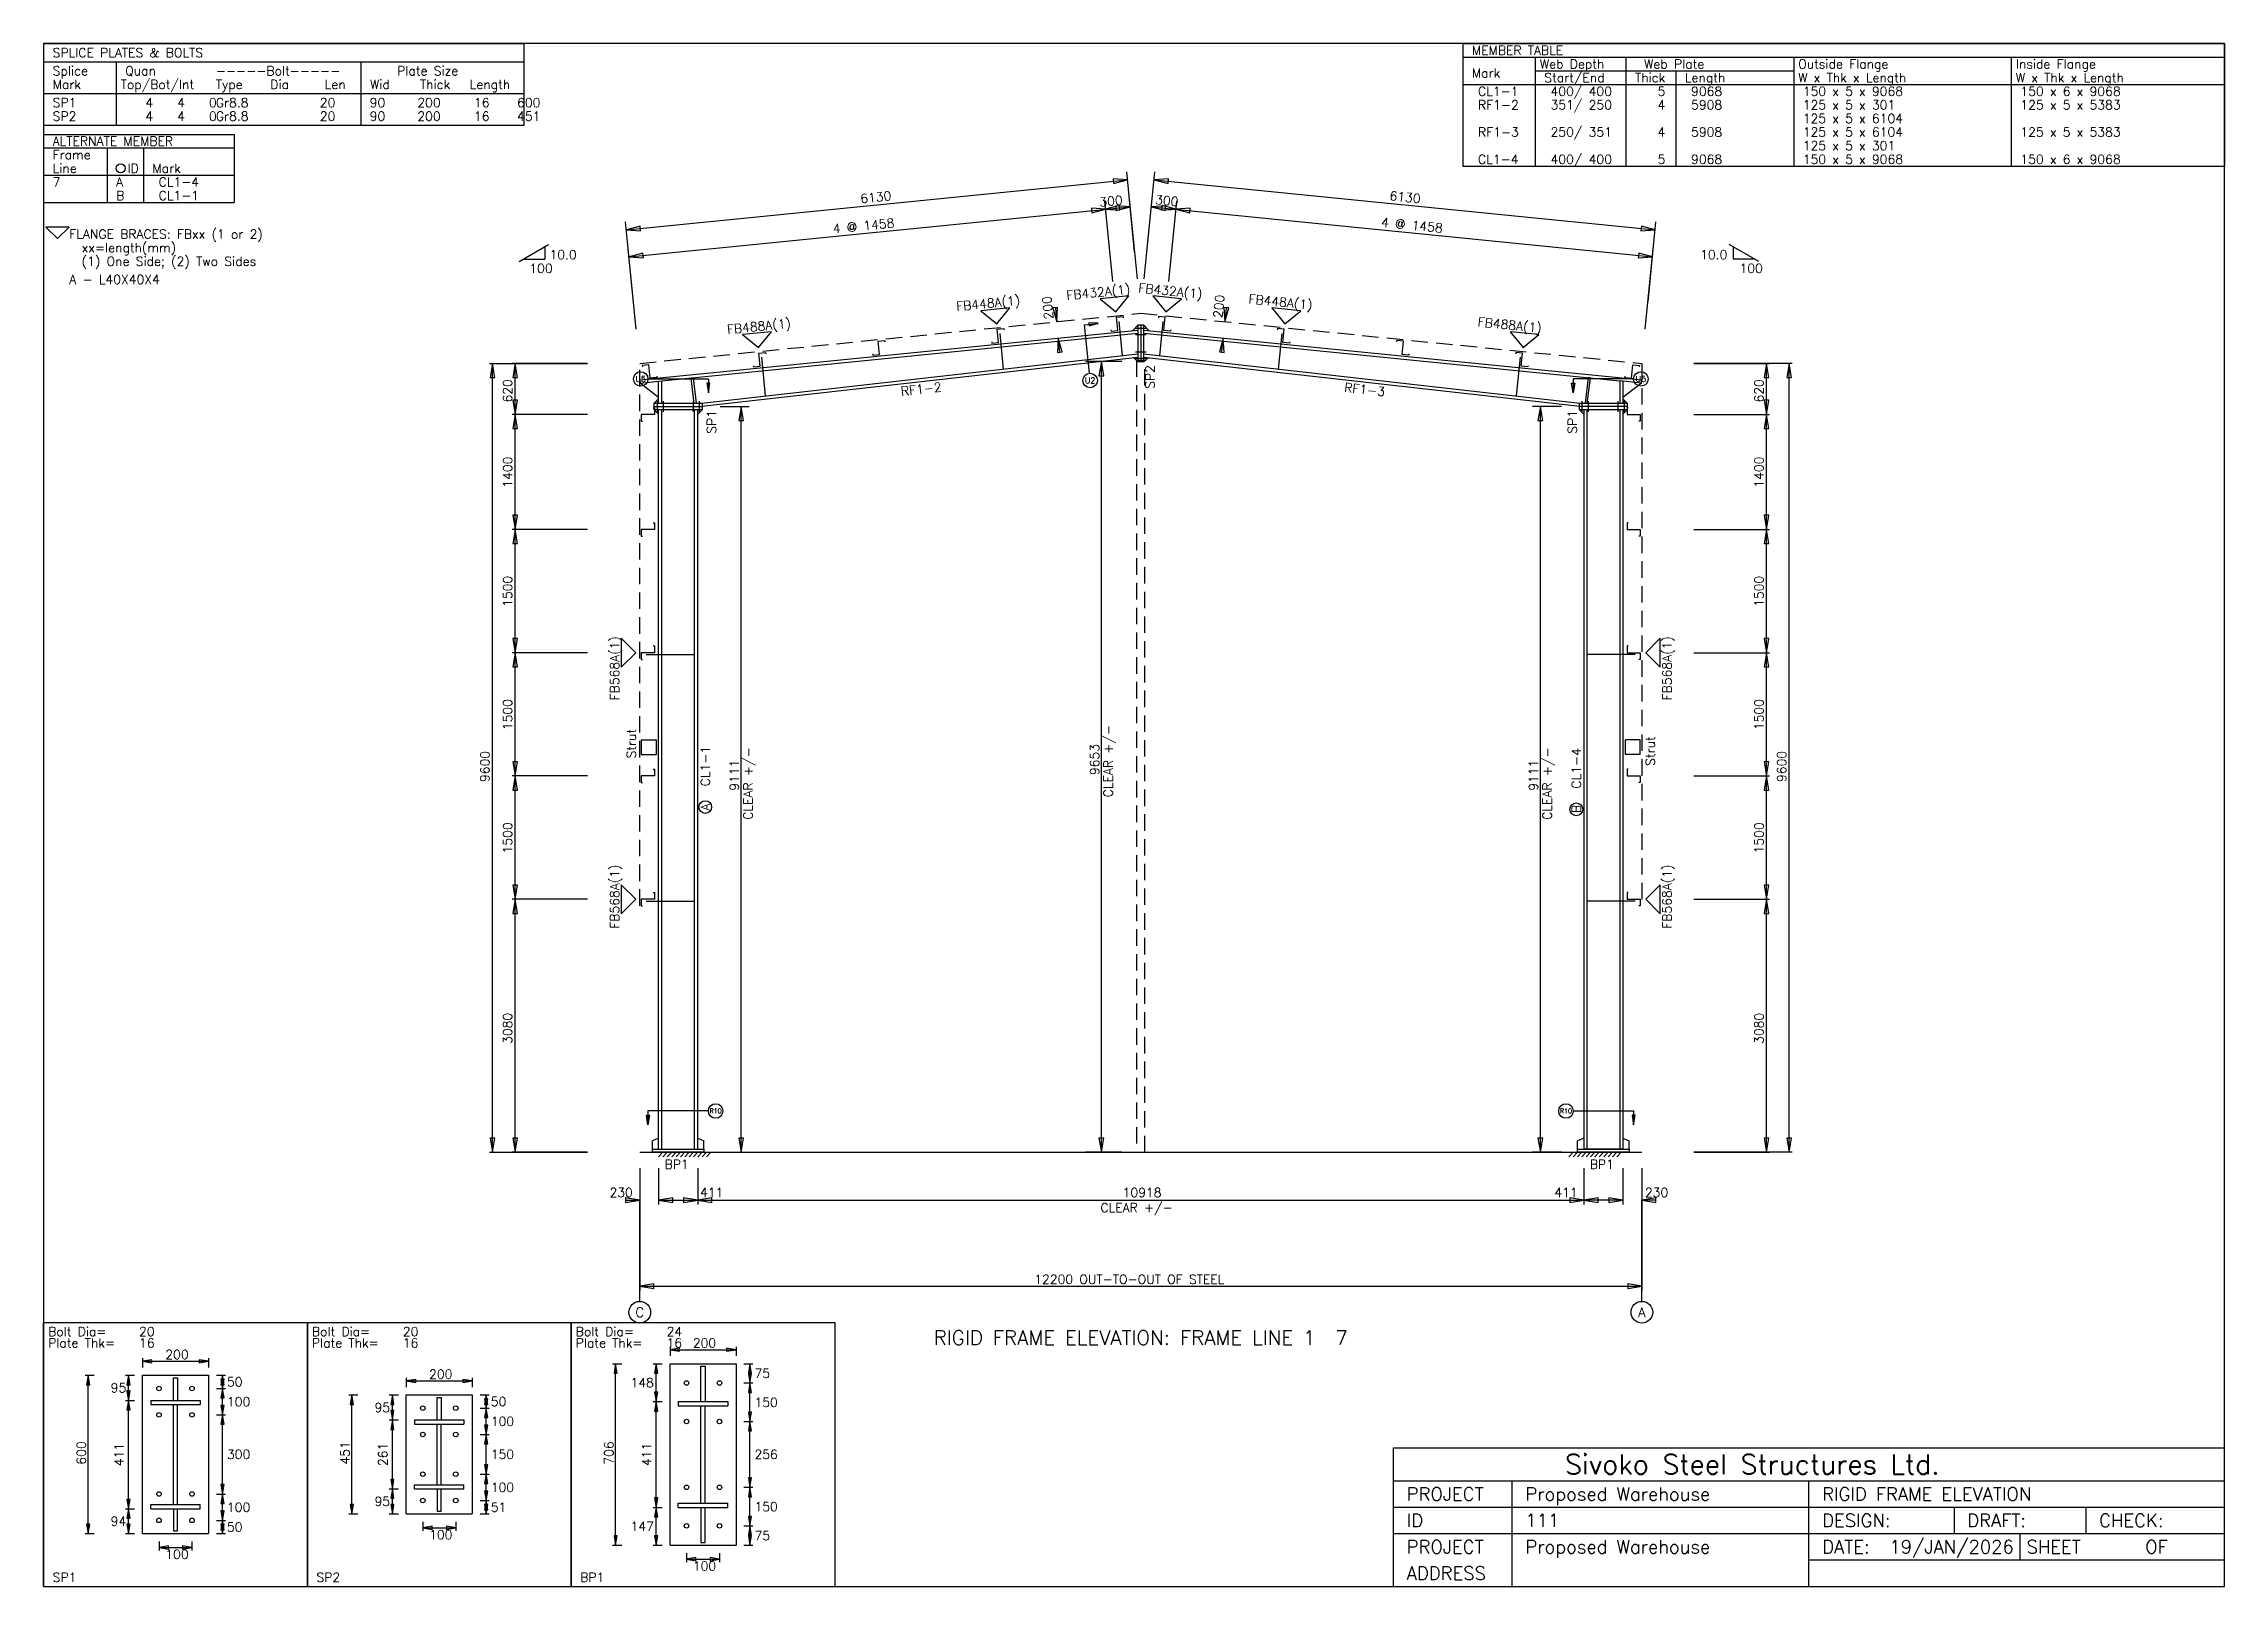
# Model space of a CAD drawing. Extents: x 0 to 26549, y 0 to 18774.
import ezdxf
from ezdxf.enums import TextEntityAlignment as Align

# ---------------------------------------------------------------- set-up
doc = ezdxf.new("R2010")
doc.units = 0
doc.linetypes.add('CONTIN', pattern=[0])
doc.linetypes.add('DASHED', pattern=[300.99, 200.69, -100.3])
doc.layers.get('0').update_dxf_attribs({"linetype": 'CONTIN'})
for name, color, linetype in [('1', 7, 'CONTIN'), ('10', 10, 'CONTIN'), ('11', 7, 'CONTIN'), ('12', 6, 'CONTIN'), ('13', 1, 'CONTIN'), ('14', 7, 'CONTIN'), ('15', 7, 'CONTIN'), ('2', 6, 'CONTIN'), ('22', 7, 'CONTIN'), ('26', 7, 'CONTIN'), ('3', 7, 'CONTIN'), ('5', 5, 'DASHED'), ('7', 7, 'CONTIN')]:
    doc.layers.add(name, color=color, linetype=linetype)
doc.styles.add('SIMPLEX', font='SIMPLEX')

# ---------------------------------------------------------------- blocks, each defined once
blk = doc.blocks.new('ARROWF')
for p, q in [((0, 0), (-172, 29)), ((-172, 29), (-172, -29)), ((-172, -29), (0, 0))]:
    blk.add_line(p, q)
blk = doc.blocks.new('EPBLK1')
for p, q in [((0, 0), (0, 1605.5531)), ((0, 1605.5531), (1605.5531, 1605.5531)), ((1605.5531, 1605.5531), (1605.5531, 0)), ((602.082397, 321.110626), (602.082397, 1284.4425)), ((602.082397, 1284.4425), (1003.4707, 1284.4425)), ((790.233215, 1131.91504), (790.233215, 1268.13013)), ((790.233215, 1268.13013), (815.320007, 1268.13013)), ((815.320007, 1268.13013), (815.320007, 1131.91504)), ((1003.4707, 1284.4425), (1003.4707, 321.110626)), ((652.255981, 1131.91504), (953.297241, 1131.91504)), ((652.255981, 1131.91504), (652.255981, 1106.82825)), ((652.255981, 1106.82825), (953.297241, 1106.82825)), ((790.233215, 497.119354), (790.233215, 1106.82825)), ((815.320007, 497.119354), (815.320007, 1106.82825)), ((953.297241, 1131.91504), (953.297241, 1106.82825)), ((652.255981, 497.119354), (953.297241, 497.119354)), ((652.255981, 472.032593), (652.255981, 497.119354)), ((652.255981, 472.032593), (953.297241, 472.032593)), ((790.233215, 472.032654), (790.233215, 337.423065)), ((815.320007, 337.423065), (815.320007, 472.032654)), ((953.297241, 472.032593), (953.297241, 497.119354)), ((602.082397, 321.110626), (1003.4707, 321.110626)), ((790.233215, 337.423065), (815.320007, 337.423065)), ((0, 0), (1605.5531, 0))]:
    blk.add_line(p, q)
for centre in [(702.429504, 1204.16479), (903.123657, 1204.16479), (702.429504, 1043.6095), (903.123657, 1043.6095), (702.429504, 561.943604), (903.123657, 561.943604), (702.429504, 401.388275), (903.123657, 401.388275)]:
    blk.add_circle(centre, 13.797722)
at = {"layer": '2'}
for p, q in [((602.082397, 1387.80005), (602.082397, 1332.60913)), ((602.082397, 1369.40308), (1003.4707, 1369.40308)), ((1003.4707, 1387.80005), (1003.4707, 1332.60913)), ((252.540131, 1284.4425), (307.731018, 1284.4425)), ((270.937073, 321.110626), (270.937073, 1284.4425)), ((498.724945, 1284.4425), (553.915833, 1284.4425)), ((517.121887, 1131.91504), (517.121887, 1284.4425)), ((1051.63733, 1284.4425), (1106.82813, 1284.4425)), ((1051.63733, 1204.16479), (1106.82813, 1204.16479)), ((1051.63733, 1204.16479), (1106.82813, 1204.16479)), ((1088.43127, 1204.16479), (1088.43127, 1284.4425)), ((1088.43127, 1043.6095), (1088.43127, 1204.16479)), ((498.724945, 1131.91504), (553.915833, 1131.91504)), ((498.724945, 1131.91504), (553.915833, 1131.91504)), ((517.121887, 472.032593), (517.121887, 1131.91504)), ((1051.63733, 1043.6095), (1106.82813, 1043.6095)), ((1051.63733, 1043.6095), (1106.82813, 1043.6095)), ((1088.43127, 561.943604), (1088.43127, 1043.6095)), ((1051.63733, 561.943604), (1106.82813, 561.943604)), ((1051.63733, 561.943604), (1106.82813, 561.943604)), ((1088.43127, 401.388275), (1088.43127, 561.943604)), ((498.724945, 472.032593), (553.915833, 472.032593)), ((498.724945, 472.032593), (553.915833, 472.032593)), ((517.121887, 321.110626), (517.121887, 472.032593)), ((1051.63733, 401.388275), (1106.82813, 401.388275)), ((1051.63733, 401.388275), (1106.82813, 401.388275)), ((1088.43127, 321.110626), (1088.43127, 401.388275)), ((252.540131, 321.110626), (307.731018, 321.110626)), ((498.724945, 321.110626), (553.915833, 321.110626)), ((702.429504, 272.944031), (702.429504, 217.753159)), ((903.123657, 272.944031), (903.123657, 217.753159)), ((1051.63733, 321.110626), (1106.82813, 321.110626)), ((702.429504, 236.150116), (903.123657, 236.150116))]:
    blk.add_line(p, q, dxfattribs=at)
at = {"layer": '2', "xscale": 0.333, "yscale": 0.333, "zscale": 0.333}
for p, rotation in [((602.082397, 1369.40308), 180), ((270.937073, 1284.4425), 90), ((517.121887, 1284.4425), 89.9999847), ((1088.43127, 1284.4425), 89.9999847), ((1088.43127, 1204.16479), 89.9999847), ((1088.43127, 1204.16479), 270), ((517.121887, 1131.91504), 89.9999847), ((517.121887, 1131.91504), 270), ((1088.43127, 1043.6095), 270), ((1088.43127, 1043.6095), 89.9999847), ((1088.43127, 561.943604), 89.9999847), ((1088.43127, 561.943604), 270), ((517.121887, 472.032593), 89.9999847), ((517.121887, 472.032593), 270), ((1088.43127, 401.388275), 89.9999847), ((1088.43127, 401.388275), 270), ((270.937073, 321.110626), 270), ((517.121887, 321.110626), 270), ((1088.43127, 321.110626), 270), ((702.429504, 236.150116), 180)]:
    blk.add_blockref('ARROWF', p, dxfattribs=dict(at, rotation=rotation))
for p in [(1003.4707, 1369.40308), (903.123657, 236.150116)]:
    blk.add_blockref('ARROWF', p, dxfattribs=at)
at = {"layer": '11', "style": 'SIMPLEX'}
for s, p in [('Bolt Dia=', (27.595444, 1522.76685)), ('Plate Thk=', (27.595444, 1453.7782)), ('20', (580.774353, 1522.76685)), ('16', (580.774353, 1453.7782)), ('200', (740.686829, 1383.20068)), ('50', (1116.02661, 1216.70825)), ('100', (1116.02661, 1096.29175)), ('300', (1116.02661, 775.181091)), ('100', (1116.02661, 454.070496)), ('50', (1116.02661, 333.653992)), ('100', (740.686829, 167.161499)), ('SP1', (55.190888, 27.595444))]:
    blk.add_text(s, height=55.1908875, dxfattribs=at).set_placement(p)
for s, p in [('95', (503.324219, 1208.17871)), ('94', (503.324219, 396.571625))]:
    blk.add_text(s, height=55.1908875, dxfattribs=at).set_placement(p, align=Align.MIDDLE_RIGHT)
blk.add_text('600', height=55.1908875, rotation=90, dxfattribs=at).set_placement((257.139374, 740.686829))
blk.add_text('411', height=55.1908875, rotation=90, dxfattribs=at).set_placement((503.324219, 801.973816), align=Align.BOTTOM_CENTER)
blk = doc.blocks.new('EPBLK2')
for p, q in [((0, 0), (0, 1605.5531)), ((0, 1605.5531), (1605.5531, 1605.5531)), ((1605.5531, 1605.5531), (1605.5531, 0)), ((602.082397, 440.780548), (602.082397, 1164.77258)), ((602.082397, 1164.77258), (1003.4707, 1164.77258)), ((790.233215, 1012.29321), (790.233215, 1148.46021)), ((790.233215, 1148.46021), (815.320007, 1148.46021)), ((815.320007, 1148.46021), (815.320007, 1012.29321)), ((1003.4707, 1164.77258), (1003.4707, 440.780548)), ((652.255981, 1012.29321), (953.297241, 1012.29321)), ((652.255981, 1012.29321), (652.255981, 987.206482)), ((652.255981, 987.206482), (953.297241, 987.206482)), ((790.233215, 618.346619), (790.233215, 987.206482)), ((815.320007, 618.346619), (815.320007, 987.206482)), ((953.297241, 1012.29321), (953.297241, 987.206482)), ((652.255981, 618.346619), (953.297241, 618.346619)), ((652.255981, 593.259827), (652.255981, 618.346619)), ((652.255981, 593.259827), (953.297241, 593.259827)), ((790.233215, 593.259888), (790.233215, 457.092987)), ((815.320007, 457.092987), (815.320007, 593.259888)), ((953.297241, 593.259827), (953.297241, 618.346619)), ((602.082397, 440.780548), (1003.4707, 440.780548)), ((790.233215, 457.092987), (815.320007, 457.092987)), ((0, 0), (1605.5531, 0))]:
    blk.add_line(p, q)
for centre in [(702.429504, 1084.49487), (903.123657, 1084.49487), (702.429504, 923.939636), (903.123657, 923.939636), (702.429504, 683.106628), (903.123657, 683.106628), (702.429504, 522.551331), (903.123657, 522.551331)]:
    blk.add_circle(centre, 13.797722)
at = {"layer": '2'}
for p, q in [((602.082397, 1268.13013), (602.082397, 1212.93921)), ((602.082397, 1249.73315), (1003.4707, 1249.73315)), ((1003.4707, 1268.13013), (1003.4707, 1212.93921)), ((252.540131, 1164.77258), (307.731018, 1164.77258)), ((270.937073, 440.780548), (270.937073, 1164.77258)), ((498.724945, 1164.77258), (553.915833, 1164.77258)), ((517.121887, 1012.29321), (517.121887, 1164.77258)), ((1051.63733, 1164.77258), (1106.82813, 1164.77258)), ((1051.63733, 1084.49487), (1106.82813, 1084.49487)), ((1051.63733, 1084.49487), (1106.82813, 1084.49487)), ((1088.43127, 1084.49487), (1088.43127, 1164.77258)), ((1088.43127, 923.939636), (1088.43127, 1084.49487)), ((498.724945, 1012.29321), (553.915833, 1012.29321)), ((498.724945, 1012.29321), (553.915833, 1012.29321)), ((517.121887, 593.259888), (517.121887, 1012.29321)), ((1051.63733, 923.939636), (1106.82813, 923.939636)), ((1051.63733, 923.939636), (1106.82813, 923.939636)), ((1088.43127, 683.106628), (1088.43127, 923.939636)), ((1051.63733, 683.106628), (1106.82813, 683.106628)), ((1051.63733, 683.106628), (1106.82813, 683.106628)), ((1088.43127, 522.551331), (1088.43127, 683.106628)), ((498.724945, 593.259888), (553.915833, 593.259888)), ((498.724945, 593.259888), (553.915833, 593.259888)), ((517.121887, 440.780548), (517.121887, 593.259888)), ((252.540131, 440.780548), (307.731018, 440.780548)), ((498.724945, 440.780548), (553.915833, 440.780548)), ((1051.63733, 522.551331), (1106.82813, 522.551331)), ((1051.63733, 522.551331), (1106.82813, 522.551331)), ((1051.63733, 440.780548), (1106.82813, 440.780548)), ((1088.43127, 440.780548), (1088.43127, 522.551331)), ((702.429504, 392.613953), (702.429504, 337.423065)), ((702.429504, 355.820038), (903.123657, 355.820038)), ((903.123657, 392.613953), (903.123657, 337.423065))]:
    blk.add_line(p, q, dxfattribs=at)
at = {"layer": '2', "xscale": 0.333, "yscale": 0.333, "zscale": 0.333}
for p, rotation in [((602.082397, 1249.73315), 180), ((270.937073, 1164.77258), 90), ((517.121887, 1164.77258), 89.9999847), ((517.121887, 1012.29321), 270), ((1088.43127, 1164.77258), 89.9999847), ((1088.43127, 1084.49487), 89.9999847), ((1088.43127, 1084.49487), 270), ((517.121887, 1012.29321), 89.9999847), ((1088.43127, 923.939636), 270), ((1088.43127, 923.939636), 89.9999847), ((1088.43127, 683.106628), 89.9999847), ((1088.43127, 683.106628), 270), ((517.121887, 593.259888), 89.9999847), ((517.121887, 593.259888), 270), ((1088.43127, 522.551331), 270), ((270.937073, 440.780548), 270), ((517.121887, 440.780548), 270), ((1088.43127, 522.551331), 89.9999847), ((1088.43127, 440.780548), 270), ((702.429504, 355.820038), 180)]:
    blk.add_blockref('ARROWF', p, dxfattribs=dict(at, rotation=rotation))
for p in [(1003.4707, 1249.73315), (903.123657, 355.820038)]:
    blk.add_blockref('ARROWF', p, dxfattribs=at)
at = {"layer": '11', "style": 'SIMPLEX'}
for s, p in [('Bolt Dia=', (27.595444, 1522.76685)), ('Plate Thk=', (27.595444, 1453.7782)), ('20', (580.774353, 1522.76685)), ('16', (580.774353, 1453.7782)), ('200', (740.686829, 1263.53088)), ('50', (1116.02661, 1097.03833)), ('100', (1116.02661, 976.621887)), ('150', (1116.02661, 775.927673)), ('100', (1116.02661, 575.233521)), ('51', (1116.02661, 454.070496)), ('100', (740.686829, 286.831421)), ('SP2', (55.190888, 27.595444))]:
    blk.add_text(s, height=55.1908875, dxfattribs=at).set_placement(p)
for p in [(503.324219, 1088.53296), (503.324219, 517.020203)]:
    blk.add_text('95', height=55.1908875, dxfattribs=at).set_placement(p, align=Align.MIDDLE_RIGHT)
blk.add_text('451', height=55.1908875, rotation=90, dxfattribs=at).set_placement((257.139374, 740.686829))
blk.add_text('261', height=55.1908875, rotation=90, dxfattribs=at).set_placement((503.324219, 802.77655), align=Align.BOTTOM_CENTER)
blk = doc.blocks.new('EPBLK3')
for p, q in [((0, 0), (0, 1605.5531)), ((0, 1605.5531), (1605.5531, 1605.5531)), ((1605.5531, 1605.5531), (1605.5531, 0)), ((602.082397, 250.533157), (602.082397, 1355.02002)), ((602.082397, 1355.02002), (1003.4707, 1355.02002)), ((790.233215, 1124.10315), (790.233215, 1339.11414)), ((790.233215, 1339.11414), (815.320007, 1339.11414)), ((815.320007, 1339.11414), (815.320007, 1124.10315)), ((1003.4707, 1355.02002), (1003.4707, 250.533157)), ((652.255981, 1124.10315), (953.297241, 1124.10315)), ((652.255981, 1124.10315), (652.255981, 1099.01648)), ((652.255981, 1099.01648), (953.297241, 1099.01648)), ((790.233215, 505.753906), (790.233215, 1099.01648)), ((815.320007, 505.753906), (815.320007, 1099.01648)), ((953.297241, 1124.10315), (953.297241, 1099.01648)), ((652.255981, 505.753906), (953.297241, 505.753906)), ((652.255981, 480.667175), (652.255981, 505.753906)), ((652.255981, 480.667175), (953.297241, 480.667175)), ((790.233215, 480.667175), (790.233215, 266.439026)), ((815.320007, 266.439026), (815.320007, 480.667175)), ((953.297241, 480.667175), (953.297241, 505.753906)), ((790.233215, 266.439026), (815.320007, 266.439026)), ((602.082397, 250.533157), (1003.4707, 250.533157)), ((0, 0), (1605.5531, 0))]:
    blk.add_line(p, q)
for centre in [(702.429504, 1237.60461), (903.123657, 1237.60461), (702.429504, 1002.77411), (903.123657, 1002.77411), (702.429504, 602.779114), (903.123657, 602.779114), (702.429504, 367.948456), (903.123657, 367.948456)]:
    blk.add_circle(centre, 13.797722)
at = {"layer": '2'}
for p, q in [((252.540131, 1355.02002), (307.731018, 1355.02002)), ((270.937073, 250.533157), (270.937073, 1355.02002)), ((498.724945, 1355.02002), (553.915833, 1355.02002)), ((517.121887, 1124.10315), (517.121887, 1355.02002)), ((602.082397, 1458.37744), (602.082397, 1403.18677)), ((602.082397, 1439.98047), (1003.4707, 1439.98047)), ((1003.4707, 1458.37744), (1003.4707, 1403.18677)), ((1051.63733, 1355.02002), (1106.82813, 1355.02002)), ((1088.43127, 1237.60461), (1088.43127, 1355.02002)), ((1051.63733, 1237.60461), (1106.82813, 1237.60461)), ((1051.63733, 1237.60461), (1106.82813, 1237.60461)), ((1088.43127, 1002.77411), (1088.43127, 1237.60461)), ((498.724945, 1124.10315), (553.915833, 1124.10315)), ((498.724945, 1124.10315), (553.915833, 1124.10315)), ((517.121887, 480.667175), (517.121887, 1124.10315)), ((1051.63733, 1002.77411), (1106.82813, 1002.77411)), ((1051.63733, 1002.77411), (1106.82813, 1002.77411)), ((1088.43127, 602.779114), (1088.43127, 1002.77411)), ((1051.63733, 602.779114), (1106.82813, 602.779114)), ((1051.63733, 602.779114), (1106.82813, 602.779114)), ((1088.43127, 367.948456), (1088.43127, 602.779114)), ((498.724945, 480.667175), (553.915833, 480.667175)), ((498.724945, 480.667175), (553.915833, 480.667175)), ((517.121887, 250.533157), (517.121887, 480.667175)), ((1051.63733, 367.948456), (1106.82813, 367.948456)), ((1051.63733, 367.948456), (1106.82813, 367.948456)), ((1088.43127, 250.533157), (1088.43127, 367.948456)), ((252.540131, 250.533157), (307.731018, 250.533157)), ((498.724945, 250.533157), (553.915833, 250.533157)), ((702.429504, 202.366562), (702.429504, 147.175674)), ((702.429504, 165.572617), (903.123657, 165.572617)), ((903.123657, 202.366562), (903.123657, 147.175674)), ((1051.63733, 250.533157), (1106.82813, 250.533157))]:
    blk.add_line(p, q, dxfattribs=at)
at = {"layer": '2', "xscale": 0.333, "yscale": 0.333, "zscale": 0.333}
for p, rotation in [((270.937073, 1355.02002), 90), ((517.121887, 1355.02002), 89.9999847), ((602.082397, 1439.98047), 180), ((1088.43127, 1355.02002), 89.9999847), ((1088.43127, 1237.60461), 89.9999847), ((1088.43127, 1237.60461), 270), ((517.121887, 1124.10315), 89.9999847), ((517.121887, 1124.10315), 270), ((1088.43127, 1002.77411), 89.9999847), ((1088.43127, 1002.77411), 270), ((517.121887, 480.667175), 270), ((1088.43127, 602.779114), 89.9999847), ((1088.43127, 602.779114), 270), ((517.121887, 480.667175), 89.9999847), ((1088.43127, 367.948456), 270), ((270.937073, 250.533157), 270), ((517.121887, 250.533157), 270), ((1088.43127, 367.948456), 89.9999847), ((1088.43127, 250.533157), 270), ((702.429504, 165.572617), 180)]:
    blk.add_blockref('ARROWF', p, dxfattribs=dict(at, rotation=rotation))
for p in [(1003.4707, 1439.98047), (903.123657, 165.572617)]:
    blk.add_blockref('ARROWF', p, dxfattribs=at)
at = {"layer": '11', "style": 'SIMPLEX'}
for s, p in [('Bolt Dia=', (27.595444, 1522.76685)), ('Plate Thk=', (27.595444, 1453.7782)), ('24', (580.774353, 1522.76685)), ('16', (580.774353, 1453.7782)), ('200', (740.686829, 1453.7782)), ('75', (1116.02661, 1268.71692)), ('150', (1116.02661, 1092.59399)), ('256', (1116.02661, 775.181091)), ('150', (1116.02661, 457.768311)), ('75', (1116.02661, 281.645355)), ('100', (740.686829, 96.584023)), ('BP1', (55.190888, 27.595444))]:
    blk.add_text(s, height=55.1908875, dxfattribs=at).set_placement(p)
for s, p in [('148', (503.324219, 1239.56152)), ('147', (503.324219, 365.600159))]:
    blk.add_text(s, height=55.1908875, dxfattribs=at).set_placement(p, align=Align.MIDDLE_RIGHT)
blk.add_text('706', height=55.1908875, rotation=90, dxfattribs=at).set_placement((257.139374, 740.686829))
blk.add_text('411', height=55.1908875, rotation=90, dxfattribs=at).set_placement((503.324219, 802.385193), align=Align.BOTTOM_CENTER)
blk = doc.blocks.new('ZCOL')
for p, q in [((10.2, 0), (0, 0)), ((0, 0), (0, -25.4)), ((10.2, -2.5), (10.2, 0)), ((-10.2, -25.4), (-10.2, -22.9)), ((0, -25.4), (-10.2, -25.4))]:
    blk.add_line(p, q)
blk = doc.blocks.new('MARKER')
for p, q in [((176.610855, 176.610855), (-176.61086, 176.610855)), ((-176.61086, 176.610855), (0, 0)), ((0, 0), (176.610855, 176.610855))]:
    blk.add_line(p, q)
blk = doc.blocks.new('CUTFRM')
for p, q in [((0, 0), (0, -25.4)), ((0, -25.4), (-167.7803, -25.4))]:
    blk.add_line(p, q)
blk = doc.blocks.new('ARROWPF')
for p, q in [((0, 0), (-115, 19)), ((-115, 19), (-115, -19)), ((-115, -19), (0, 0))]:
    blk.add_line(p, q)
blk = doc.blocks.new('FRAME1')
at = {"layer": '1'}
for p, q in [((5833, 10111), (5874, 9694)), ((6367, 10111), (6326, 9694)), ((0, 9399), (6062, 10005)), ((268, 9388), (6062, 9967)), ((4382, 9966), (4426, 9531)), ((6164, 10026), (6036, 10026)), ((6164, 9950), (6036, 9950)), ((6062, 10064), (6062, 9622)), ((6138, 10064), (6062, 10064)), ((6100, 10064), (6100, 9622)), ((6138, 9622), (6138, 10064)), ((6138, 10005), (12200, 9399)), ((6138, 9967), (11932, 9388)), ((7818, 9966), (7774, 9531)), ((719, 9114), (6062, 9715)), ((719, 9076), (6062, 9677)), ((1481, 9676), (1529, 9205)), ((6164, 9736), (6036, 9736)), ((6164, 9660), (6036, 9660)), ((6062, 9622), (6138, 9622)), ((6138, 9715), (11481, 9114)), ((6138, 9677), (11481, 9076)), ((10719, 9676), (10671, 9205)), ((0, 9399), (4, 9361)), ((4, 9361), (268, 9388)), ((230, 9184), (4, 9361)), ((230, 9114), (230, 9384)), ((268, 9114), (268, 9388)), ((626, 9423), (652, 9426)), ((664, 9114), (626, 9423)), ((652, 9426), (689, 9117)), ((11548, 9426), (11511, 9117)), ((11536, 9114), (11574, 9423)), ((11574, 9423), (11548, 9426)), ((12196, 9361), (11932, 9388)), ((11932, 9388), (11932, 9114)), ((11970, 9384), (11970, 9114)), ((12196, 9361), (11970, 9184)), ((12196, 9361), (12200, 9399)), ((763, 9114), (173, 9114)), ((173, 9114), (173, 9038)), ((173, 9076), (763, 9076)), ((173, 9038), (763, 9038)), ((211, 9139), (211, 9012)), ((230, 38), (230, 9038)), ((268, 38), (268, 9038)), ((287, 9139), (287, 9012)), ((649, 9139), (649, 9012)), ((668, 38), (668, 9038)), ((706, 38), (706, 9038)), ((725, 9139), (725, 9012)), ((763, 9038), (763, 9114)), ((12027, 9114), (11437, 9114)), ((11437, 9114), (11437, 9038)), ((12027, 9076), (11437, 9076)), ((11437, 9038), (12027, 9038)), ((11475, 9012), (11475, 9139)), ((11481, 9114), (11481, 9114)), ((11494, 9038), (11494, 38)), ((11532, 9038), (11532, 38)), ((11551, 9012), (11551, 9139)), ((11913, 9012), (11913, 9139)), ((11932, 9038), (11932, 38)), ((11970, 9038), (11970, 38)), ((11989, 9012), (11989, 9139)), ((12027, 9038), (12027, 9114)), ((80, 6056), (668, 6056)), ((12120, 6056), (11532, 6056)), ((80, 3056), (668, 3056)), ((12120, 3056), (11532, 3056)), ((230, 172), (154, 140)), ((154, 38), (154, 140)), ((154, 0), (154, 38)), ((154, 38), (782, 38)), ((782, 0), (154, 0)), ((230, 38), (706, 38)), ((706, 172), (782, 140)), ((782, 38), (782, 140)), ((782, 38), (782, 0)), ((11494, 172), (11418, 140)), ((11418, 38), (11418, 140)), ((11418, 0), (11418, 38)), ((11418, 38), (12046, 38)), ((12046, 0), (11418, 0)), ((11970, 38), (11494, 38)), ((11970, 172), (12046, 140)), ((12046, 38), (12046, 140)), ((12046, 38), (12046, 0))]:
    blk.add_line(p, q, dxfattribs=at)
at = {"layer": '10'}
for p, q in [((19, 5020), (19, 4840)), ((19, 5020), (200, 5020)), ((19, 4840), (200, 4840)), ((200, 5020), (200, 4840)), ((12181, 5020), (12000, 5020)), ((12000, 4840), (12000, 5020)), ((12181, 4840), (12000, 4840)), ((12181, 4840), (12181, 5020))]:
    blk.add_line(p, q, dxfattribs=at)
at = {"layer": '12'}
for p, q in [((5760, 10598), (5662, 11573)), ((6058, 10628), (5961, 11603)), ((6142, 10628), (6239, 11603)), ((6440, 10598), (6538, 11573)), ((-42, 10018), (-139, 10993)), ((12242, 10018), (12339, 10993)), ((-1830, 9600), (-634, 9600)), ((-634, 9600), (-1554, 9600)), ((5869, 9622), (5428, 9622)), ((12834, 9600), (13754, 9600)), ((14030, 9600), (12834, 9600)), ((979, 9076), (1332, 9076)), ((11221, 9076), (10868, 9076)), ((-634, 8980), (-1554, 8980)), ((12834, 8980), (13754, 8980)), ((-634, 7580), (-1554, 7580)), ((12834, 7580), (13754, 7580)), ((-634, 6080), (-1554, 6080)), ((12834, 6080), (13754, 6080)), ((-634, 4580), (-1554, 4580)), ((12834, 4580), (13754, 4580)), ((-634, 3080), (-1554, 3080)), ((12834, 3080), (13754, 3080)), ((-1830, 0), (-634, 0)), ((-634, 0), (-1554, 0)), ((979, 0), (1332, 0)), ((5869, 0), (5428, 0)), ((11221, 0), (10868, 0)), ((12834, 0), (13754, 0)), ((14030, 0), (12834, 0)), ((0, -193), (0, -634)), ((230, -193), (230, -634)), ((230, -193), (230, -634)), ((706, -193), (706, -634)), ((706, -193), (706, -634)), ((11494, -193), (11494, -634)), ((11494, -193), (11494, -634)), ((11970, -193), (11970, -634)), ((11970, -193), (11970, -634)), ((12200, -193), (12200, -634)), ((0, -303), (0, -1681)), ((12200, -303), (12200, -1681)), ((0, -1813), (0, -581)), ((12200, -1813), (12200, -581))]:
    blk.add_line(p, q, dxfattribs=at)
at = {"layer": '13'}
for centre in [(0, -1946), (12200, -1946)]:
    blk.add_circle(centre, 132, dxfattribs=at)
at = {"layer": '2'}
for p, q in [((-163, 11226), (5937, 11836)), ((6025, 10958), (5928, 11932)), ((6175, 10958), (6272, 11932)), ((6263, 11836), (12363, 11226)), ((-130, 10897), (5970, 11507)), ((6230, 11507), (12330, 10897)), ((-75, 10348), (-172, 11322)), ((12275, 10348), (12372, 11322)), ((5060, 10272), (5076, 10108)), ((7140, 10272), (7124, 10108)), ((5113, 9744), (5096, 9909)), ((7087, 9744), (7104, 9909)), ((-1793, 0), (-1793, 9600)), ((-1517, 0), (-1517, 9600)), ((5620, 0), (5620, 9622)), ((13717, 0), (13717, 9600)), ((13993, 0), (13993, 9600)), ((1236, 0), (1236, 9076)), ((10964, 0), (10964, 9076)), ((0, 0), (12200, 0)), ((230, 0), (889, 0)), ((230, -53), (283, 0)), ((283, -53), (336, 0)), ((336, -53), (389, 0)), ((389, -53), (442, 0)), ((442, -53), (495, 0)), ((495, -53), (548, 0)), ((548, -53), (601, 0)), ((601, -53), (654, 0)), ((654, -53), (707, 0)), ((707, -53), (760, 0)), ((760, -53), (813, 0)), ((813, -53), (866, 0)), ((11311, 0), (11970, 0)), ((11311, -53), (11364, 0)), ((11364, -53), (11417, 0)), ((11417, -53), (11470, 0)), ((11470, -53), (11523, 0)), ((11523, -53), (11576, 0)), ((11576, -53), (11629, 0)), ((11629, -53), (11682, 0)), ((11682, -53), (11735, 0)), ((11735, -53), (11788, 0)), ((11788, -53), (11841, 0)), ((11841, -53), (11894, 0)), ((11894, -53), (11947, 0)), ((-166, -581), (0, -581)), ((230, -581), (706, -581)), ((230, -581), (396, -581)), ((706, -581), (11494, -581)), ((11970, -581), (11494, -581)), ((11970, -581), (11804, -581)), ((12366, -581), (12200, -581)), ((0, -1628), (12200, -1628))]:
    blk.add_line(p, q, dxfattribs=at)
at = {"layer": '3'}
for p, q in [((-1468, 10842), (-1109, 11049)), ((-1155, 11023), (-1155, 10868)), ((13624, 10842), (13264, 11049)), ((13310, 11023), (13310, 10868)), ((-1422, 10868), (-1155, 10868)), ((13578, 10868), (13310, 10868)), ((6062, 10064), (6003, 9999)), ((6138, 10064), (6197, 9999)), ((6062, 9622), (6007, 9671)), ((6138, 9622), (6193, 9671)), ((173, 9114), (230, 9171)), ((173, 9038), (230, 8981)), ((763, 9038), (706, 8981)), ((11437, 9038), (11494, 8981)), ((12027, 9114), (11970, 9171)), ((12027, 9038), (11970, 8981))]:
    blk.add_line(p, q, dxfattribs=at)
for centre in [(798, 4201), (11402, 4174)]:
    blk.add_circle(centre, 77.3, dxfattribs=at)
at = {"layer": '5'}
for p, q in [((0, 9600), (6100, 10210)), ((6100, 10210), (12200, 9600)), ((0, 3000), (0, 9600)), ((6151, 9637), (6049, 9637)), ((6049, 9637), (6049, 0)), ((6151, 9637), (6049, 9637)), ((6049, 9637), (6049, 0)), ((6151, 0), (6151, 9637)), ((6151, 0), (6151, 9637)), ((12200, 9600), (12200, 3000)), ((6049, 0), (6151, 0)), ((6049, 0), (6151, 0))]:
    blk.add_line(p, q, dxfattribs=at)
at = {"layer": '7'}
for centre in [(12, 9411), (5483, 9392), (12188, 9411), (924, 503), (11276, 503)]:
    blk.add_circle(centre, 88.3, dxfattribs=at)
at = {"layer": '10'}
for p, xscale, yscale, zscale, rotation in [((5819, 10000), -8, -6.3740158, -6.3740158, 5.71059272), ((6381, 10000), 8, -6.3740158, -6.3740158, -5.7105928), ((2919, 9710), -8, -6.3740158, -6.3740158, 5.71059272), ((4369, 9855), -8, -6.3740158, -6.3740158, 5.71059272), ((7831, 9855), 8, -6.3740158, -6.3740158, -5.7105928), ((9281, 9710), 8, -6.3740158, -6.3740158, -5.7105928), ((128, 9421), 8, -6.3740077, -6.3740077, 5.71059272), ((1468, 9565), -8, -6.3740158, -6.3740158, 5.71059272), ((10732, 9565), 8, -6.3740158, -6.3740158, -5.7105928), ((12072, 9421), -8, -6.3740091, -6.3740091, -5.7105928), ((181, 8980), 8, -6.3740158, -6.3740158, 89.9999847), ((12019, 8980), -8, -6.3740158, -6.3740158, -89.999985), ((181, 7580), 8, -6.3740158, -6.3740158, 89.9999847), ((12019, 7580), -8, -6.3740158, -6.3740158, -89.999985), ((181, 6080), 8, -6.3740158, -6.3740158, 89.9999847), ((12019, 6080), -8, -6.3740158, -6.3740158, -89.999985), ((181, 4580), 8, -6.3740158, -6.3740158, 89.9999847), ((12019, 4580), -8, -6.3740158, -6.3740158, -89.999985), ((181, 3080), 8, -6.3740158, -6.3740158, 89.9999847), ((12019, 3080), -8, -6.3740158, -6.3740158, -89.999985)]:
    blk.add_blockref('ZCOL', p, dxfattribs=dict(at, xscale=xscale, yscale=yscale, zscale=zscale, rotation=rotation))
at = {"layer": '2'}
for p, rotation in [((5937, 11836), 5.71059272), ((6263, 11836), 174.289413), ((5672, 11477), 5.71059272), ((5672, 11477), 185.710587), ((5970, 11507), 5.71059272), ((6230, 11507), 174.289413), ((6528, 11477), -5.7105928), ((6528, 11477), 174.289413), ((-163, 11226), 185.710587), ((12363, 11226), -5.7105928), ((-130, 10897), 185.710587), ((12330, 10897), -5.7105928), ((5076, 10108), 275.710602), ((7124, 10108), 264.289398), ((5096, 9909), 95.7105942), ((7104, 9909), 84.2894058), ((-1793, 9600), 90), ((-1517, 9600), 90), ((5620, 9622), 90), ((13717, 9600), 90), ((13993, 9600), 90), ((-1517, 8980), 270), ((1236, 9076), 90), ((10964, 9076), 90), ((13717, 8980), 270), ((-1517, 8980), 90), ((13717, 8980), 90), ((-1517, 7580), 270), ((13717, 7580), 270), ((-1517, 7580), 90), ((13717, 7580), 90), ((-1517, 6080), 270), ((13717, 6080), 270), ((-1517, 6080), 90), ((13717, 6080), 90), ((-1517, 4580), 270), ((-1517, 4580), 90), ((13717, 4580), 270), ((13717, 4580), 90), ((-1517, 3080), 270), ((13717, 3080), 270), ((-1517, 3080), 90), ((13717, 3080), 90), ((-1793, 0), 270), ((-1517, 0), 270), ((-1517, 0), 270), ((1236, 0), -90), ((5620, 0), -90), ((10964, 0), -90), ((13717, 0), 270), ((13717, 0), 270), ((13993, 0), 270), ((230, -581), 180), ((230, -581), 180), ((706, -581), 180), ((11494, -581), 180), ((12200, -581), 180), ((0, -1628), 180)]:
    blk.add_blockref('ARROWF', p, dxfattribs=dict(at, rotation=rotation))
for p in [(0, -581), (706, -581), (11494, -581), (11970, -581), (11970, -581), (12200, -1628)]:
    blk.add_blockref('ARROWF', p, dxfattribs=at)
at = {"layer": '3'}
for p, rotation in [((5797, 10228), 5.71059272), ((6403, 10228), -5.7105928), ((4346, 10083), 5.71059272), ((7854, 10083), -5.7105928), ((1446, 9793), 5.71059272), ((10754, 9793), -5.7105928), ((-48, 6080), 89.9999847), ((12248, 6080), -89.999985), ((-48, 3080), 89.9999847), ((12248, 3080), -89.999985)]:
    blk.add_blockref('MARKER', p, dxfattribs=dict(at, rotation=rotation))
at = {"layer": '7'}
for p, rotation in [((5582, 10088), 365.710571), ((836, 9244), 270), ((12100, 336), 270)]:
    blk.add_blockref('ARROWPF', p, dxfattribs=dict(at, rotation=rotation))
for p, yscale, zscale, rotation in [((5475, 9480), 23.3690033, 23.3690033, 185.710587), ((100, 9411), 28.9590778, 28.9590778, 90), ((11364, 503), 28.9590664, 28.9590664, 90)]:
    blk.add_blockref('CUTFRM', p, dxfattribs=dict(at, yscale=yscale, zscale=zscale, rotation=rotation))
at = {"layer": '7', "xscale": -1}
for p, rotation in [((11364, 9244), 450), ((100, 336), 90)]:
    blk.add_blockref('ARROWPF', p, dxfattribs=dict(at, rotation=rotation))
for p, yscale, zscale, rotation in [((12100, 9411), 28.9590664, 28.9590664, 270), ((836, 503), 28.9590778, 28.9590778, -90)]:
    blk.add_blockref('CUTFRM', p, dxfattribs=dict(at, yscale=yscale, zscale=zscale, rotation=rotation))
at = {"layer": '11', "style": 'SIMPLEX'}
for s, rotation, p in [('6130', 5.7106, (2691, 11549)), ('6130', -5.7106, (9124, 11587)), ('300', 5.7106, (5601, 11507)), ('300', -5.7106, (6270, 11540)), ('4 @ 1458', 5.7106, (2356, 11182)), ('4 @ 1458', -5.7106, (9021, 11265)), ('200', 95.7106, (5036, 10141)), ('200', 84.2894, (7091, 10148)), ('620', 90.0002, (-1554, 9124)), ('620', 90.0002, (13681, 9124)), ('1400', 90.0002, (-1554, 8087)), ('1400', 90.0002, (13681, 8087)), ('1500', 90.0002, (-1554, 6637)), ('1500', 90.0002, (13681, 6637)), ('1500', 90.0002, (-1554, 5137)), ('1500', 90.0002, (13681, 5137)), ('CLEAR +/-', 90, (5758, 4320)), ('9600', 90.0002, (-1830, 4506)), ('CLEAR +/-', 90, (1374, 4047)), ('9653', 90, (5593, 4590)), ('CLEAR +/-', 90, (11102, 4047)), ('9600', 90.0002, (13957, 4506)), ('9111', 90, (1208, 4400)), ('9111', 90, (10936, 4400)), ('1500', 90.0002, (-1554, 3637)), ('1500', 90.0002, (13681, 3637)), ('3080', 90.0002, (-1554, 1319)), ('3080', 90.0002, (13681, 1319))]:
    blk.add_text(s, height=110.4, rotation=rotation, dxfattribs=at).set_placement(p)
for s, height, p in [('230', 110.4, (-368, -544)), ('411', 110.4, (734, -544)), ('10918', 110.4, (5879, -544)), ('411', 110.4, (11135, -544)), ('230', 110.4, (12237, -544)), ('CLEAR +/-', 110.4, (5609, -728)), ('12200 OUT-TO-OUT OF STEEL', 110.38, (4803, -1600))]:
    blk.add_text(s, height=height, dxfattribs=at).set_placement(p)
at = {"layer": '13', "style": 'SIMPLEX'}
for s, p in [('C', (0, -1946)), ('A', (12200, -1946))]:
    blk.add_text(s, height=119, dxfattribs=at).set_placement(p, align=Align.MIDDLE_CENTER)
at = {"layer": '15', "style": 'SIMPLEX'}
blk.add_text('RIGID FRAME ELEVATION: FRAME LINE 1  7', height=176.61, dxfattribs=at).set_placement((6100, -2343), align=Align.CENTER)
at = {"layer": '3', "style": 'SIMPLEX'}
for s, p in [('10.0', (-1099, 10868)), ('  10.0', (12758, 10868)), ('100', (-1344, 10703)), ('100', (13389, 10703)), ('BP1', (303, -200)), ('BP1', (11566, -200))]:
    blk.add_text(s, height=110.4, dxfattribs=at).set_placement(p)
for s, height, rotation, p in [('FB448A(1)', 110.4, 5.7106, (3859, 10238)), ('FB432A(1)', 110.4, 5.7106, (5200, 10373)), ('FB432A(1)', 110.4, -5.7106, (6067, 10466)), ('FB448A(1)', 110.4, -5.7106, (7407, 10332)), ('FB488A(1)', 110.4, 5.7106, (1068, 9959)), ('FB488A(1)', 110.4, -5.7106, (10198, 10053)), ('SP2', 110.4, 90, (6266, 9291)), (' RF1-2', 110.4, 6.421, (3111, 9197)), (' RF1-3', 110.4, -6.421, (8497, 9263)), ('SP1', 110.4, 90, (929, 8745)), ('SP1', 110.4, 90, (11409, 8745)), ('FB568A(1)', 110.4, 90, (-251, 5500)), ('FB568A(1)', 110.4, 90, (12562, 5500)), ('Strut', 110.4, 90, (-48, 4793)), ('Strut', 110.4, 90, (12359, 4702)), (' CL1-1', 110.4, 90, (853, 4378)), (' CL1-4', 110.4, 89.9999, (11457, 4350)), ('A', 110, 90, (853, 4157)), ('B', 110, 89.9999, (11457, 4129)), ('FB568A(1)', 110.4, 90, (-251, 2721)), ('FB568A(1)', 110.4, 90, (12562, 2721))]:
    blk.add_text(s, height=height, rotation=rotation, dxfattribs=at).set_placement(p)
at = {"layer": '7', "style": 'SIMPLEX'}
for s, height, p in [('U5', 70.6, (12, 9376)), ('U2', 70.6, (5483, 9357)), ('U5', 70.6, (12188, 9376)), ('R10', 56.5, (924, 475)), ('R10', 56.5, (11276, 475))]:
    blk.add_text(s, height=height, dxfattribs=at).set_placement(p, align=Align.CENTER)
blk = doc.blocks.new('RF1TBL')
for p, q in [((-9272.0693, 0), (-9272.0693, -1490.1539)), ((-9272.0693, 0), (0, 0)), ((0, 0), (0, -1490.1539)), ((-9272.0693, -165.57266), (0, -165.57266)), ((-9272.0693, -165.57266), (-9272.0693, -1490.1539)), ((-9272.0693, -165.57266), (-9272.0693, -1490.1539)), ((-9272.0693, -165.57266), (-9272.0693, -1490.1539)), ((-8389.0146, -165.57266), (-8389.0146, -1490.1539)), ((-7285.1978, -165.57266), (-7285.1978, -1490.1539)), ((-5243.1348, -165.57266), (-5243.1348, -1490.1539)), ((-2593.9719, -165.57266), (-2593.9719, -1490.1539)), ((-9272.0693, -496.71799), (0, -496.71799)), ((-8389.0146, -331.14532), (-5243.1348, -331.14532)), ((-6678.0977, -331.14532), (-6678.0977, -1490.1539)), ((-9272.0693, -1490.1539), (0, -1490.1539)), ((-9272.0693, -1490.1539), (0, -1490.1539))]:
    blk.add_line(p, q)
at = {"layer": '14', "style": 'SIMPLEX'}
for s, p in [('MEMBER TABLE', (-9161.6875, -137.97722)), ('Web Depth', (-8333.8242, -303.54993)), ('Web Plate', (-7064.4336, -303.54993)), ('Outside Flange', (-5187.9438, -303.54993)), ('Inside Flange', (-2538.781, -303.54993)), ('Mark', (-9161.6875, -413.93173)), ('Start/End', (-8278.6338, -469.12256)), ('Thick', (-7174.8154, -469.12256)), ('Length', (-6567.7163, -469.12256)), ('W x Thk x Length', (-5187.9438, -469.12256)), ('W x Thk x Length', (-2538.781, -469.12256))]:
    blk.add_text(s, height=110.381775, dxfattribs=at).set_placement(p)
at = {"layer": '26', "style": 'SIMPLEX'}
for s, p in [(' CL1-1', (-9161.6875, -634.69519)), (' 400/ 400', (-8278.6338, -634.69519)), ('    5', (-7230.0073, -634.69519)), (' 9068', (-6567.7163, -634.69519)), ('150 x 5 x 9068', (-5132.7524, -634.69519)), ('150 x 6 x 9068', (-2483.5901, -634.69519)), (' RF1-2', (-9161.6875, -800.26794)), (' 351/ 250', (-8278.6338, -800.26794)), ('    4', (-7230.0073, -800.26794)), (' 5908', (-6567.7163, -800.26794)), ('125 x 5 x 301', (-5132.7524, -800.26794)), ('125 x 5 x 5383', (-2483.5901, -800.26794)), (' RF1-3', (-9161.6875, -1131.4132)), (' 250/ 351', (-8278.6338, -1131.4132)), ('    4', (-7230.0073, -1131.4132)), (' 5908', (-6567.7163, -1131.4132)), ('125 x 5 x 6104', (-5132.7524, -965.84058)), ('125 x 5 x 6104', (-5132.7524, -1131.4132)), ('125 x 5 x 5383', (-2483.5901, -1131.4132)), ('125 x 5 x 301', (-5132.7524, -1296.986)), (' CL1-4', (-9161.6875, -1462.5586)), (' 400/ 400', (-8278.6338, -1462.5586)), ('    5', (-7230.0073, -1462.5586)), (' 9068', (-6567.7163, -1462.5586)), ('150 x 5 x 9068', (-5132.7524, -1462.5586)), ('150 x 6 x 9068', (-2483.5901, -1462.5586))]:
    blk.add_text(s, height=110.381775, dxfattribs=at).set_placement(p)
blk = doc.blocks.new('RF1BLT1', base_point=(0, 22.86))
at = {"layer": '3'}
for p, q in [((0, 22.86), (134.62, 22.86)), ((0, 22.86), (0, 0)), ((134.62, 0), (134.62, 22.86)), ((0, 17.78), (134.62, 17.78)), ((20.32, 17.78), (20.32, 0)), ((88.9, 17.78), (88.9, 0)), ((0, 8.89), (134.62, 8.89)), ((0, 0), (134.62, 0)), ((0, 0), (134.62, 0))]:
    blk.add_line(p, q, dxfattribs=at)
at = {"layer": '1', "style": 'SIMPLEX'}
for s, p in [('SPLICE PLATES & BOLTS', (2.54, 19.05)), ('Splice', (2.54, 13.97)), ('Mark', (2.54, 10.16)), ('Top/Bot/Int', (21.59, 10.16)), ('Quan', (22.86, 13.97)), ('Type', (48.26, 10.16)), ('-----Bolt-----', (48.26, 13.97)), ('Dia', (63.5, 10.16)), ('Len', (78.74, 10.16)), ('Wid', (91.44, 10.16)), ('Plate Size', (99.06, 13.97)), ('Thick', (105.41, 10.16)), ('Length', (119.38, 10.16)), ('SP1', (2.54, 5.08)), ('   4', (22.86, 5.08)), ('   4', (31.75, 5.08)), ('   0', (40.64, 5.08)), ('Gr8.8', (48.26, 5.08)), ('        20', (62.23, 5.08)), ('        90', (76.2, 5.08)), ('       200', (91.44, 5.08)), ('        16', (105.41, 5.08)), ('       600', (119.38, 5.08)), ('SP2', (2.54, 1.27)), ('   4', (22.86, 1.27)), ('   4', (31.75, 1.27)), ('   0', (40.64, 1.27)), ('Gr8.8', (48.26, 1.27)), ('        20', (62.23, 1.27)), ('        90', (76.2, 1.27)), ('       200', (91.44, 1.27)), ('        16', (105.41, 1.27)), ('       451', (119.38, 1.27))]:
    blk.add_text(s, height=2.54, dxfattribs=at).set_placement(p)
blk = doc.blocks.new('RF1ID')
for p, q in [((0, 0), (2318.01733, 0)), ((0, 0), (0, -827.86334)), ((2318.01733, 0), (2318.01733, -827.86334)), ((0, -165.57266), (2318.01733, -165.57266)), ((0, -165.57266), (2318.01733, -165.57266)), ((772.672424, -165.57266), (772.672424, -827.86334)), ((1214.19946, -165.57266), (1214.19946, -827.86334)), ((0, -496.71799), (2318.01733, -496.71799)), ((0, -496.71799), (2318.01733, -496.71799)), ((0, -827.86334), (2318.01733, -827.86334)), ((0, -827.86334), (2318.01733, -827.86334)), ((0, -827.86334), (2318.01733, -827.86334))]:
    blk.add_line(p, q)
at = {"layer": '14'}
blk.add_circle((938.245117, -413.93173), 55.190888, dxfattribs=at)
at = {"layer": '14', "style": 'SIMPLEX'}
for s, p in [('ALTERNATE MEMBER', (110.381775, -137.97722)), ('Frame', (110.381775, -303.54987)), ('Line', (110.381775, -469.12256)), ('ID', (1021.03143, -469.12256)), ('Mark', (1324.5813, -469.12256))]:
    blk.add_text(s, height=110.381775, dxfattribs=at).set_placement(p)
at = {"layer": '26', "style": 'SIMPLEX'}
for s, p in [('7', (110.381775, -634.69519)), ('A', (883.054199, -634.69519)), (' CL1-4', (1324.5813, -634.69519)), ('B', (883.054199, -800.26794)), (' CL1-1', (1324.5813, -800.26794))]:
    blk.add_text(s, height=110.381775, dxfattribs=at).set_placement(p)
blk = doc.blocks.new('RF1FBR')
at = {"xscale": 0.8, "yscale": 0.8, "zscale": 0.8}
blk.add_blockref('MARKER', (168.884125, -331.14532), dxfattribs=at)
at = {"layer": '14', "style": 'SIMPLEX'}
for s, p in [('FLANGE BRACES: FBxx (1 or 2)', (312.380463, -331.14532)), ('  xx=length(mm)', (312.380463, -496.71799)), ('  (1) One Side; (2) Two Sides', (312.380463, -662.29065)), ('A - L40X40X4', (312.380463, -883.05414))]:
    blk.add_text(s, height=110.381775, dxfattribs=at).set_placement(p)

msp = doc.modelspace()

# ---------------------------------------------------------------- linework, layer by layer
for p, q in [((16433.5293, 0), (16433.5293, 1685.83093)), ((16433.5293, 1685.83093), (26548.5156, 1685.83093)), ((26548.5156, 0), (26548.5156, 1685.83093)), ((16433.5293, 1284.44263), (26548.5156, 1284.44263)), ((17878.5273, 0), (17878.5273, 1284.44263)), ((21491.0234, 0), (21491.0234, 1284.44263)), ((16433.5293, 963.33197), (26548.5156, 963.33197)), ((23257.1328, 963.33197), (23257.1328, 642.221313)), ((24862.6855, 963.33197), (24862.6855, 642.221313)), ((16433.5293, 642.221313), (26548.5156, 642.221313)), ((24059.9082, 642.221313), (24059.9082, 321.110657)), ((21491.0234, 321.110657), (26548.5156, 321.110657)), ((16433.5293, 0), (26548.5156, 0))]:
    msp.add_line(p, q)
at = {"layer": '22'}
for p, q in [((26548.5156, 18773.5957), (0, 18773.5957)), ((0, 18773.5957), (0, 0)), ((26548.5156, 0), (26548.5156, 18773.5957)), ((0, 0), (26548.5156, 0))]:
    msp.add_line(p, q, dxfattribs=at)

# ---------------------------------------------------------------- block references
for name, p, xscale, yscale, zscale in [('RF1BLT1', (0, 18773.5957), 43.4573937, 43.4573937, 43.4573937), ('EPBLK1', (0, 0), 2, 2, 2), ('EPBLK2', (3211.1062, 0), 2, 2, 2), ('EPBLK3', (6422.2124, 0), 2, 2, 2)]:
    msp.add_blockref(name, p, dxfattribs=dict(xscale=xscale, yscale=yscale, zscale=zscale))
for name, p in [('RF1TBL', (26548.5156, 18773.5957)), ('RF1ID', (0, 17669.7773)), ('FRAME1', (7257.04443, 5281.94678)), ('RF1FBR', (0, 16731.5313))]:
    msp.add_blockref(name, p)

# ---------------------------------------------------------------- texts
at = {"layer": '14', "style": 'SIMPLEX'}
for s, height, p in [('Sivoko Steel Structures Ltd.', 240.832993, (18520.748, 1364.72021)), ('PROJECT', 160.555328, (16594.084, 1043.60962)), ('Proposed Warehouse', 160.555328, (18039.084, 1043.60962)), ('RIGID FRAME ELEVATION', 160.555328, (21651.5781, 1043.60962)), ('ID', 160.555328, (16594.084, 722.498962)), ('111', 160.555328, (18039.084, 722.498962)), ('DESIGN:', 160.555328, (21651.5781, 722.498962)), ('DRAFT:', 160.555328, (23417.6875, 722.498962)), ('CHECK:', 160.555328, (25023.2402, 722.498962)), ('PROJECT', 160.555328, (16594.084, 401.388306)), ('Proposed Warehouse', 160.555328, (18039.084, 401.388306)), ('DATE:', 160.555328, (21651.5781, 401.388306)), ('19/JAN/2026', 160.555328, (22470.4102, 401.388306)), ('SHEET', 160.555328, (24140.1855, 401.388306)), ('OF', 160.555328, (25585.1836, 401.388306)), ('ADDRESS', 160.555328, (16594.084, 80.277664))]:
    msp.add_text(s, height=height, dxfattribs=at).set_placement(p)

doc.saveas('drawing.dxf')
